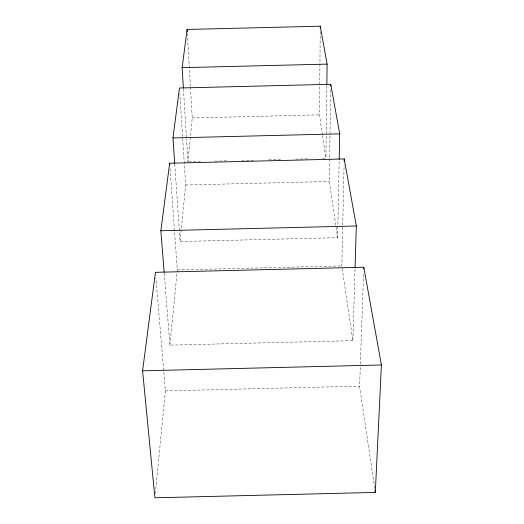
<?xml version="1.0" encoding="UTF-8"?>
<svg xmlns="http://www.w3.org/2000/svg" width="524" height="524" viewBox="0 0 524 524"><rect width="100%" height="100%" fill="white"/><g stroke="black" fill="none" stroke-linecap="round" stroke-linejoin="round"><path stroke-width="0.39" stroke-dasharray="2.62 1.97" d="M322.45 135.015L319.463 114.841L320.223 31.08M322.646 158.503L325.915 158.425L326.838 85.255M174.761 164.032L180.092 241.531L337.633 237.68L329.321 181.487L330.683 89.204M337.633 237.68L339.179 160.017M164.195 272.938L169.914 345.133L352.868 340.659L341.812 265.93L342.716 225.916M342.735 225.097L344.098 164.667M352.868 340.659L355.049 268.275M374.719 488.388L359.595 386.149L360.342 364.973M360.368 364.16L363.571 272.938M155.3 493.752L165.414 390.897L155.91 278.015M169.914 345.133L177.302 269.952L170.012 168.106M180.092 241.531L185.653 184.998L179.837 93.711M190.454 87.095L192.243 117.952L187.933 161.798L186.531 139.076M192.243 117.952L319.463 114.841M188.745 161.778L200.993 161.477M214.873 161.137L227.94 160.816M241.819 160.482L254.88 160.161M268.76 159.82L281.827 159.499M295.706 159.165L307.948 158.864M185.653 184.998L329.321 181.487M177.302 269.952L341.812 265.93M165.414 390.897L359.595 386.149M322.568 135.827L325.915 158.425M183.426 88.766L186.478 138.264M187.35 33.516L190.409 86.283"/><path stroke-width="0.79" d="M320.249 27.824L320.262 26.2L187.114 29.455L182.129 67.662L183.38 87.953M326.852 84.443L327.107 64.118L320.262 26.2M330.729 85.943L330.755 84.305L179.477 88.006L172.966 137.93L174.702 163.219M339.192 159.198L339.696 133.856L330.755 84.305M344.17 161.405L344.229 158.955L169.665 163.219L160.855 230.757L164.13 272.126M355.076 267.456L356.327 225.982L344.229 158.955M363.715 268.864L363.774 267.24L155.431 272.329L142.587 370.815L154.907 497.8L375.315 492.416L381.413 364.979L363.774 267.24M182.129 67.662L327.107 64.118M172.966 137.93L339.696 133.856M160.855 230.757L356.327 225.982M142.587 370.815L381.413 364.979M374.955 489.999L375.315 492.416M169.665 163.219L169.783 164.85M187.114 29.455L187.251 31.892"/></g></svg>
